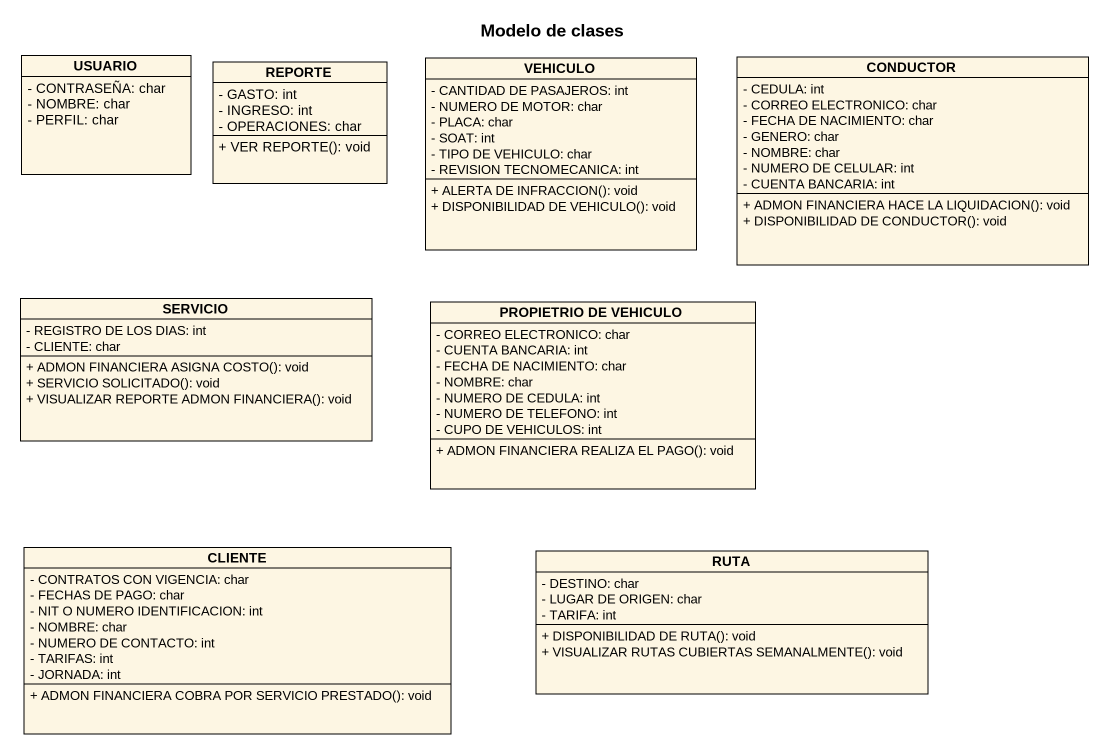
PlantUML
@startuml
title Modelo de clases
hide circle
hide empty members
skinparam classAttributeIconSize 0
class USUARIO {
  - CONTRASEÑA: char
  - NOMBRE: char
  - PERFIL: char
}
class REPORTE {
  - GASTO: int
  - INGRESO: int
  - OPERACIONES: char
  + VER REPORTE(): void
}
class VEHICULO {
  - CANTIDAD DE PASAJEROS: int
  - NUMERO DE MOTOR: char
  - PLACA: char
  - SOAT: int
  - TIPO DE VEHICULO: char
  - REVISION TECNOMECANICA: int
  + ALERTA DE INFRACCION(): void
  + DISPONIBILIDAD DE VEHICULO(): void
}
class CONDUCTOR {
  - CEDULA: int
  - CORREO ELECTRONICO: char
  - FECHA DE NACIMIENTO: char
  - GENERO: char
  - NOMBRE: char
  - NUMERO DE CELULAR: int
  - CUENTA BANCARIA: int
  + ADMON FINANCIERA HACE LA LIQUIDACION(): void
  + DISPONIBILIDAD DE CONDUCTOR(): void
}
class SERVICIO {
  - REGISTRO DE LOS DIAS: int
  - CLIENTE: char
  + ADMON FINANCIERA ASIGNA COSTO(): void
  + SERVICIO SOLICITADO(): void
  + VISUALIZAR REPORTE ADMON FINANCIERA(): void
}
class "PROPIETRIO DE VEHICULO" as PROPIETRIO_DE_VEHICULO {
  - CORREO ELECTRONICO: char
  - CUENTA BANCARIA: int
  - FECHA DE NACIMIENTO: char
  - NOMBRE: char
  - NUMERO DE CEDULA: int
  - NUMERO DE TELEFONO: int
  - CUPO DE VEHICULOS: int
  + ADMON FINANCIERA REALIZA EL PAGO(): void
}
class CLIENTE {
  - CONTRATOS CON VIGENCIA: char
  - FECHAS DE PAGO: char
  - NIT O NUMERO IDENTIFICACION: int
  - NOMBRE: char
  - NUMERO DE CONTACTO: int
  - TARIFAS: int
  - JORNADA: int
  + ADMON FINANCIERA COBRA POR SERVICIO PRESTADO(): void
}
class RUTA {
  - DESTINO: char
  - LUGAR DE ORIGEN: char
  - TARIFA: int
  + DISPONIBILIDAD DE RUTA(): void
  + VISUALIZAR RUTAS CUBIERTAS SEMANALMENTE(): void
}
@enduml
